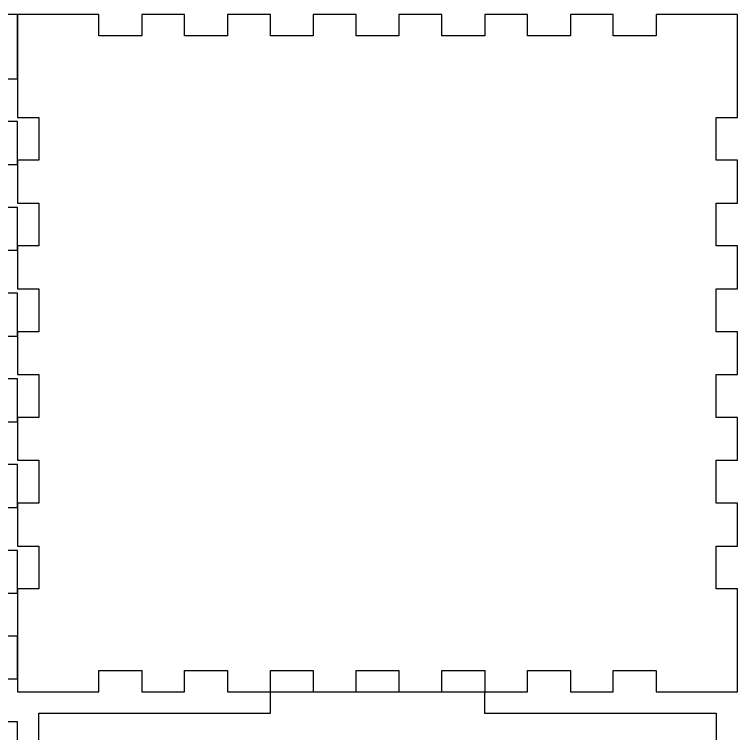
# Model space of a CAD drawing. Extents: x 0 to 494, y 0 to 480.
# Drawn here: x 325.3 to 494, y 312.3 to 480 of the extents above; entities that cross this region are included whole.
import ezdxf

# ---------------------------------------------------------------- set-up
doc = ezdxf.new("R2010")
doc.units = 0
doc.layers.get('0').update_dxf_attribs({"linetype": 'CONTINUOUS'})

msp = doc.modelspace()

# ---------------------------------------------------------------- linework, layer by layer
at = {"color": 0}
for points in [[(320.999, 465), (325.997, 465), (325.997, 480), (301.999, 480)], [(320.999, 445.001), (325.997, 445.001), (325.997, 455.001), (320.999, 455.001)], [(320.999, 425.001), (325.997, 425.001), (325.997, 435), (320.999, 435)], [(320.999, 404.999), (325.997, 404.999), (325.997, 415.001), (320.999, 415.001)], [(320.999, 385), (325.997, 385), (325.997, 395.001), (320.999, 395.001)], [(320.999, 365.001), (325.997, 365.001), (325.997, 375.003), (320.999, 375.003)], [(320.999, 345.001), (325.997, 345.001), (325.997, 355), (320.999, 355)], [(320.999, 325), (325.997, 325), (325.997, 335.001), (320.999, 335.001)], [(325.997, 305.001), (325.997, 315.001), (320.999, 315.001)]]:
    msp.add_lwpolyline(points, dxfattribs=at)
for points in [[(464.999, 480), (454.997, 480), (454.997, 475.001), (444.997, 475.001), (444.997, 480), (434.999, 480), (434.999, 475.001), (424.997, 475.001), (424.997, 480), (415, 480), (415, 475.001), (404.999, 475.001), (404.999, 480), (394.997, 480), (394.997, 475.001), (385, 475.001), (385, 480), (374.999, 480), (374.999, 475.001), (365, 475.001), (365, 480), (355, 480), (355, 475.001), (344.999, 475.001), (344.999, 480), (325.997, 480), (325.997, 456), (331, 456), (331, 446), (325.997, 446), (325.997, 436.001), (331, 436.001), (331, 426), (325.997, 426), (325.997, 416), (331, 416), (331, 406.001), (325.997, 406.001), (325.997, 396), (331, 396), (331, 386), (325.997, 386), (325.997, 376.001), (331, 376.001), (331, 366), (325.997, 366), (325.997, 356), (331, 356), (331, 346), (325.997, 346), (325.997, 322), (344.999, 322), (344.999, 327), (355, 327), (355, 322), (365, 322), (365, 327), (374.999, 327), (374.999, 322), (385, 322), (385, 327), (394.997, 327), (394.997, 322), (404.999, 322), (404.999, 327), (415, 327), (415, 322), (424.997, 322), (424.997, 327), (434.999, 327), (434.999, 322), (444.997, 322), (444.997, 327), (454.997, 327), (454.997, 322), (464.999, 322), (464.999, 327), (474.997, 327), (474.997, 322), (493.997, 322), (493.997, 346), (488.999, 346), (488.999, 356), (493.997, 356), (493.997, 366), (488.999, 366), (488.999, 376.001), (493.997, 376.001), (493.997, 386), (488.999, 386), (488.999, 396), (493.997, 396), (493.997, 406.001), (488.999, 406.001), (488.999, 416), (493.997, 416), (493.997, 426), (488.999, 426), (488.999, 436.001), (493.997, 436.001), (493.997, 446), (488.999, 446), (488.999, 456), (493.997, 456), (493.997, 480), (474.997, 480), (474.997, 475.001), (464.999, 475.001), (464.999, 480)], [(488.997, 169), (434.997, 169), (434.997, 164), (384.997, 164), (384.997, 169), (330.997, 169), (330.997, 218), (325.997, 218), (325.997, 268), (330.997, 268), (330.997, 317), (384.997, 317), (384.997, 322), (434.997, 322), (434.997, 317), (488.997, 317), (488.997, 268), (493.997, 268), (493.997, 218), (488.997, 218), (488.997, 169)]]:
    msp.add_lwpolyline(points, close=True, dxfattribs=at)

doc.saveas('drawing.dxf')
